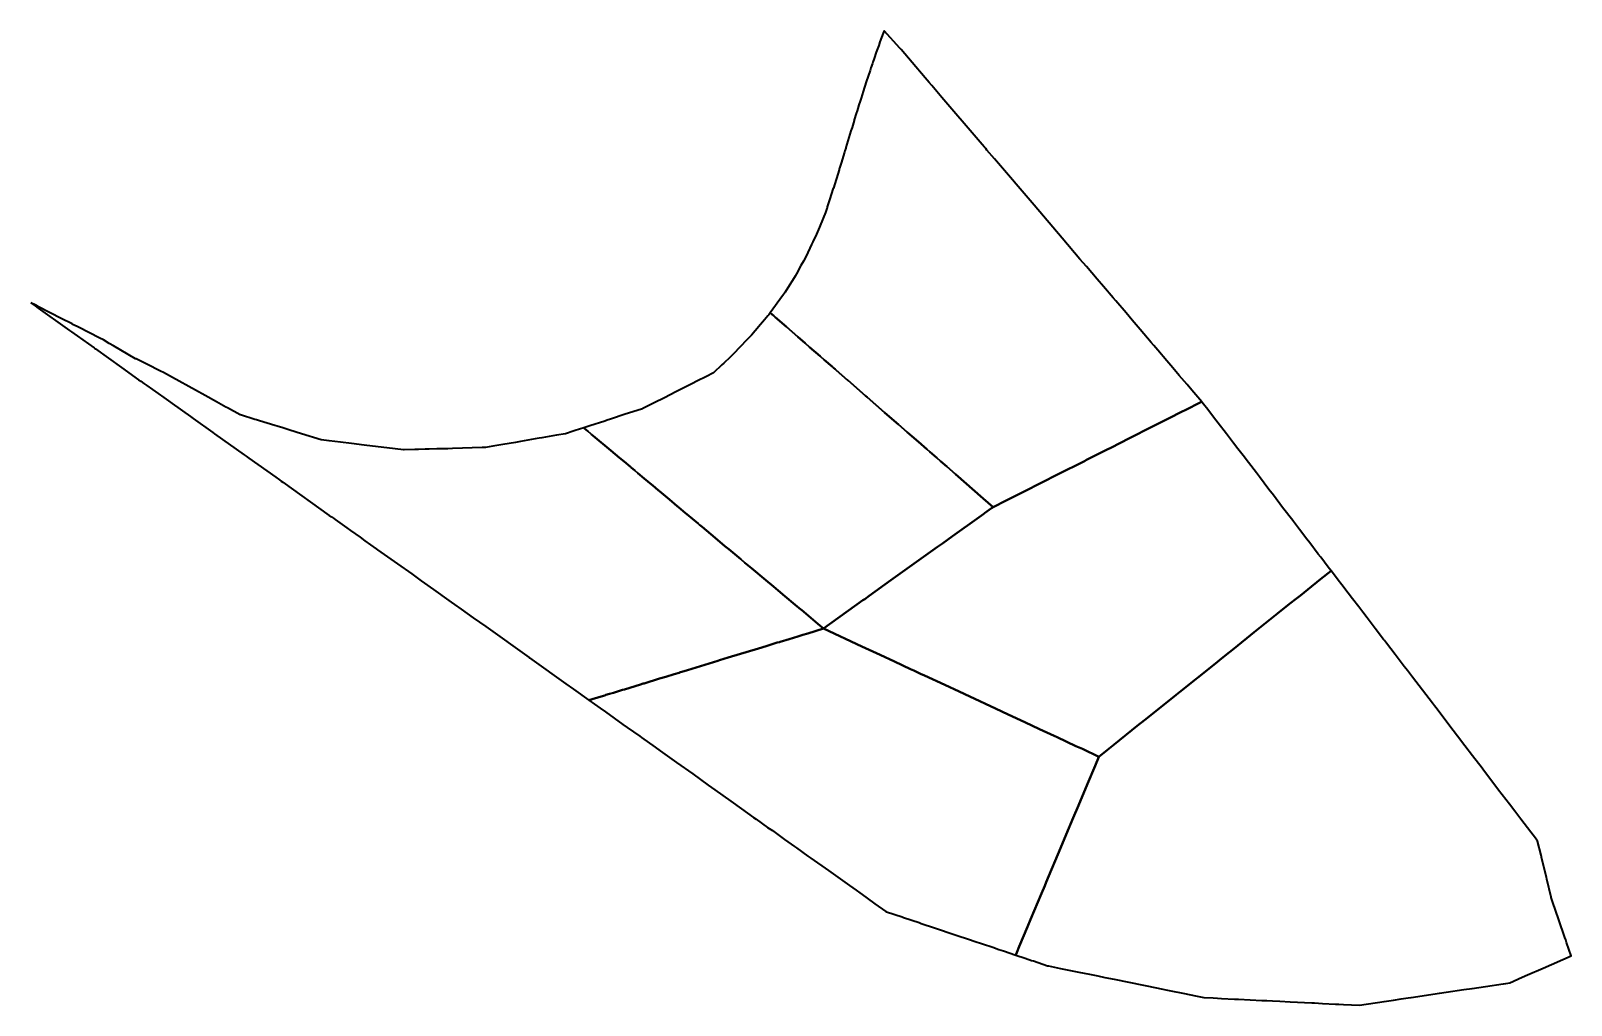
# Model space of a CAD drawing. Header units: metres. Extents: x 807667 to 807859, y 9157455 to 9157577.
import ezdxf

# ---------------------------------------------------------------- set-up
doc = ezdxf.new("R2010")
doc.units = ezdxf.units.M
doc.header["$MEASUREMENT"] = 0
doc.layers.add('2828-21240', color=1, linetype='Continuous')

msp = doc.modelspace()

# ---------------------------------------------------------------- linework, layer by layer
at = {"layer": '2828-21240', "color": 3, "lineweight": 40, "true_color": 0x00ff00}
for points in [[(807758.99, 9157541.77), (807759.44, 9157541.38), (807759.45, 9157541.38), (807759.61, 9157541.23), (807761.02, 9157540.01), (807762.43, 9157538.78), (807763.35, 9157537.98), (807763.91, 9157537.49), (807765.22, 9157536.35), (807765.27, 9157536.31), (807765.72, 9157535.91), (807766.75, 9157535.02), (807766.9, 9157534.89), (807767.08, 9157534.73), (807767.22, 9157534.61), (807768.64, 9157533.37), (807768.67, 9157533.35), (807770.87, 9157531.43), (807771.07, 9157531.26), (807772.18, 9157530.29), (807773.27, 9157529.34), (807773.88, 9157528.81), (807774.98, 9157527.85), (807776.09, 9157526.89), (807776.68, 9157526.38), (807777.5, 9157525.66), (807778.54, 9157524.75), (807778.91, 9157524.43), (807779.22, 9157524.16), (807779.8, 9157523.66), (807780.24, 9157523.27), (807781.04, 9157522.58), (807782.13, 9157521.63), (807785.58, 9157518.62), (807786.83, 9157517.54), (807788.44, 9157518.36), (807789.75, 9157519.02), (807793.71, 9157521.02), (807793.99, 9157521.16), (807794.75, 9157521.54), (807798.28, 9157523.32), (807798.39, 9157523.38), (807800.94, 9157524.67), (807801.56, 9157524.98), (807802.61, 9157525.51), (807803.82, 9157526.12), (807804.22, 9157526.32), (807806.19, 9157527.32), (807807.29, 9157527.87), (807808.7, 9157528.59), (807810.41, 9157529.45), (807810.77, 9157529.63), (807811.12, 9157529.81), (807812.38, 9157530.44), (807812.73, 9157530.62), (807812.74, 9157530.62), (807812.75, 9157530.63), (807812.76, 9157530.63), (807812.77, 9157530.64), (807812.77, 9157530.64), (807812.78, 9157530.64), (807812.78, 9157530.65), (807812.79, 9157530.65), (807812.79, 9157530.65), (807812.8, 9157530.65), (807812.8, 9157530.66), (807812.81, 9157530.66), (807812.81, 9157530.66), (807812.82, 9157530.66), (807812.82, 9157530.67), (807812.82, 9157530.67), (807812.85, 9157530.68), (807812.12, 9157531.53), (807811.61, 9157532.13), (807811.02, 9157532.82), (807810.03, 9157533.97), (807809.24, 9157534.91), (807808.48, 9157535.79), (807807.36, 9157537.11), (807806.86, 9157537.69), (807806.52, 9157538.09), (807805.16, 9157539.68), (807804.17, 9157540.84), (807803.39, 9157541.76), (807802.1, 9157543.27), (807801.77, 9157543.65), (807800.59, 9157545.04), (807799.77, 9157545.99), (807798.44, 9157547.55), (807797.64, 9157548.49), (807795.43, 9157551.08), (807791.91, 9157555.2), (807786.97, 9157560.99), (807786.03, 9157562.09), (807785.88, 9157562.27), (807785.73, 9157562.44), (807785.43, 9157562.8), (807784.93, 9157563.38), (807780.42, 9157568.66), (807779.17, 9157570.13), (807778.84, 9157570.51), (807778.33, 9157571.1), (807776.69, 9157573.03), (807775.32, 9157574.63), (807775.17, 9157574.8), (807773.2, 9157576.97), (807773.09, 9157576.67), (807772.69, 9157575.59), (807772.53, 9157575.13), (807772.23, 9157574.29), (807771.95, 9157573.5), (807771.79, 9157573.04), (807771.75, 9157572.9), (807771.56, 9157572.34), (807771.45, 9157572.01), (807770.98, 9157570.6), (807770.59, 9157569.38), (807770.33, 9157568.57), (807770.21, 9157568.2), (807770.06, 9157567.72), (807769.92, 9157567.26), (807769.83, 9157566.97), (807769.73, 9157566.63), (807769.48, 9157565.84), (807769.46, 9157565.76), (807769.2, 9157564.91), (807769.07, 9157564.5), (807768.69, 9157563.23), (807768.43, 9157562.39), (807768.41, 9157562.33), (807768.3, 9157561.97), (807768.26, 9157561.83), (807767.83, 9157560.43), (807767.64, 9157559.82), (807767.61, 9157559.73), (807767.58, 9157559.63), (807766.87, 9157557.33), (807766.86, 9157557.31), (807766.41, 9157555.88), (807766.12, 9157554.98), (807766.1, 9157554.89), (807766.07, 9157554.81), (807765.91, 9157554.3), (807765.23, 9157552.67), (807765.22, 9157552.66), (807765.14, 9157552.46), (807764.77, 9157551.59), (807764.31, 9157550.62), (807764.2, 9157550.38), (807764.15, 9157550.28), (807763.47, 9157548.85), (807763.14, 9157548.23), (807762.83, 9157547.67), (807762.27, 9157546.64), (807762.11, 9157546.33), (807761.78, 9157545.82), (807761.39, 9157545.21), (807760.86, 9157544.37), (807760.58, 9157543.93), (807760.54, 9157543.88)], [(807765.65, 9157502.37), (807770.41, 9157500.15), (807772.71, 9157499.09), (807774.49, 9157498.26), (807776.5, 9157497.32), (807776.9, 9157497.13), (807777.75, 9157496.74), (807778.24, 9157496.51), (807780.77, 9157495.33), (807782.55, 9157494.5), (807783.92, 9157493.87), (807787.1, 9157492.38), (807788.69, 9157491.64), (807790.76, 9157490.68), (807792.59, 9157489.83), (807794.42, 9157488.98), (807794.78, 9157488.8), (807797.14, 9157487.71), (807797.94, 9157487.34), (807800.01, 9157486.37), (807801.07, 9157487.23), (807801.91, 9157487.9), (807804.8, 9157490.21), (807805.7, 9157490.93), (807808.15, 9157492.9), (807809.64, 9157494.09), (807810.06, 9157494.43), (807814.35, 9157497.86), (807815.53, 9157498.82), (807816.3, 9157499.43), (807816.89, 9157499.9), (807819.39, 9157501.91), (807822.3, 9157504.24), (807823.8, 9157505.44), (807824.64, 9157506.11), (807825.14, 9157506.51), (807826.07, 9157507.26), (807827.65, 9157508.53), (807828.97, 9157509.58), (807828.62, 9157510.05), (807827.68, 9157511.27), (807827.38, 9157511.66), (807826.32, 9157513.06), (807825.95, 9157513.54), (807825.04, 9157514.73), (807824.28, 9157515.73), (807824.19, 9157515.84), (807822.93, 9157517.49), (807821.77, 9157519.01), (807821.22, 9157519.73), (807820.03, 9157521.29), (807819.65, 9157521.79), (807818.66, 9157523.08), (807817.99, 9157523.95), (807817.34, 9157524.81), (807816.81, 9157525.5), (807815.93, 9157526.66), (807814.9, 9157528), (807814.6, 9157528.39), (807813.43, 9157529.92), (807813.23, 9157530.18), (807812.91, 9157530.6), (807812.85, 9157530.68), (807812.82, 9157530.67), (807812.82, 9157530.67), (807812.82, 9157530.66), (807812.81, 9157530.66), (807812.81, 9157530.66), (807812.8, 9157530.66), (807812.8, 9157530.65), (807812.79, 9157530.65), (807812.79, 9157530.65), (807812.78, 9157530.65), (807812.78, 9157530.64), (807812.77, 9157530.64), (807812.77, 9157530.64), (807812.76, 9157530.63), (807812.75, 9157530.63), (807812.74, 9157530.62), (807812.73, 9157530.62), (807812.38, 9157530.44), (807811.12, 9157529.81), (807810.77, 9157529.63), (807810.41, 9157529.45), (807808.7, 9157528.59), (807807.29, 9157527.87), (807806.19, 9157527.32), (807804.22, 9157526.32), (807803.82, 9157526.12), (807802.61, 9157525.51), (807801.56, 9157524.98), (807800.94, 9157524.67), (807798.39, 9157523.38), (807798.28, 9157523.32), (807794.75, 9157521.54), (807793.99, 9157521.16), (807793.71, 9157521.02), (807789.75, 9157519.02), (807788.44, 9157518.36), (807786.83, 9157517.54), (807786.62, 9157517.4), (807785.75, 9157516.77), (807785.64, 9157516.69), (807785.06, 9157516.28), (807781.72, 9157513.88), (807780.49, 9157513), (807779.88, 9157512.57), (807776.68, 9157510.27), (807774.06, 9157508.4), (807771.33, 9157506.44), (807770.79, 9157506.05), (807770.64, 9157505.95), (807770.57, 9157505.9)], [(807789.62, 9157461.63), (807789.66, 9157461.62), (807790.82, 9157461.23), (807791.61, 9157460.96), (807791.84, 9157460.89), (807793.61, 9157460.29), (807793.71, 9157460.26), (807795.2, 9157459.96), (807796.05, 9157459.79), (807797.52, 9157459.49), (807798.82, 9157459.23), (807799.89, 9157459.01), (807800.76, 9157458.83), (807801.9, 9157458.6), (807807.39, 9157457.49), (807807.56, 9157457.45), (807808.78, 9157457.21), (807810.67, 9157456.83), (807812.07, 9157456.54), (807813.11, 9157456.33), (807813.16, 9157456.32), (807814.28, 9157456.27), (807814.81, 9157456.24), (807815.3, 9157456.21), (807816.93, 9157456.13), (807817.43, 9157456.11), (807820.33, 9157455.97), (807820.97, 9157455.94), (807821.68, 9157455.9), (807822.59, 9157455.86), (807823.87, 9157455.79), (807826.57, 9157455.66), (807826.9, 9157455.64), (807827.91, 9157455.59), (807829.54, 9157455.51), (807829.93, 9157455.49), (807830.53, 9157455.46), (807832.51, 9157455.37), (807835.6, 9157455.83), (807836.78, 9157456), (807837.74, 9157456.15), (807838.58, 9157456.27), (807838.95, 9157456.33), (807842.52, 9157456.86), (807843.34, 9157456.98), (807845.55, 9157457.31), (807846.6, 9157457.47), (807848.23, 9157457.71), (807850.44, 9157458.04), (807850.5, 9157458.05), (807850.76, 9157458.09), (807851.26, 9157458.16), (807852.28, 9157458.61), (807852.35, 9157458.64), (807852.44, 9157458.68), (807853.48, 9157459.14), (807855.44, 9157460), (807858.94, 9157461.54), (807858.37, 9157463.18), (807858.26, 9157463.52), (807858.16, 9157463.82), (807857.4, 9157466.03), (807856.62, 9157468.32), (807856.54, 9157468.56), (807856.45, 9157468.8), (807856.45, 9157468.83), (807855.9, 9157471.09), (807855.84, 9157471.35), (807855.29, 9157473.62), (807855.17, 9157474.1), (807854.75, 9157475.85), (807854.47, 9157476.22), (807853.9, 9157476.96), (807852.66, 9157478.59), (807851.9, 9157479.58), (807851.23, 9157480.45), (807850.78, 9157481.04), (807849.88, 9157482.22), (807847.9, 9157484.81), (807847.81, 9157484.93), (807846.64, 9157486.47), (807845.67, 9157487.74), (807844.74, 9157488.95), (807844.2, 9157489.66), (807842.03, 9157492.5), (807841.86, 9157492.72), (807841.62, 9157493.04), (807839.13, 9157496.29), (807838.49, 9157497.13), (807838.1, 9157497.64), (807836.97, 9157499.12), (807835.88, 9157500.54), (807835.62, 9157500.89), (807835.52, 9157501.02), (807834.48, 9157502.38), (807833.46, 9157503.71), (807832.93, 9157504.4), (807832.42, 9157505.08), (807831.66, 9157506.07), (807831.12, 9157506.77), (807830.31, 9157507.83), (807829.88, 9157508.4), (807829.02, 9157509.52), (807828.97, 9157509.58), (807827.65, 9157508.53), (807826.07, 9157507.26), (807825.14, 9157506.51), (807824.64, 9157506.11), (807823.8, 9157505.44), (807822.3, 9157504.24), (807819.39, 9157501.91), (807816.89, 9157499.9), (807816.3, 9157499.43), (807815.53, 9157498.82), (807814.35, 9157497.86), (807810.06, 9157494.43), (807809.64, 9157494.09), (807808.15, 9157492.9), (807805.7, 9157490.93), (807804.8, 9157490.21), (807801.91, 9157487.9), (807801.07, 9157487.23), (807800.01, 9157486.37), (807799.53, 9157485.24), (807798.6, 9157483.01), (807797.46, 9157480.3), (807796.8, 9157478.74), (807795.93, 9157476.65), (807795.21, 9157474.95), (807793.44, 9157470.73), (807793.24, 9157470.26), (807792.83, 9157469.29), (807791.49, 9157466.08), (807791.09, 9157465.13), (807790.07, 9157462.71), (807789.75, 9157461.95), (807789.62, 9157461.64)], [(807736.38, 9157493.43), (807737.76, 9157492.45), (807738.44, 9157491.97), (807740.62, 9157490.41), (807741.15, 9157490.04), (807742.72, 9157488.92), (807742.93, 9157488.77), (807744.64, 9157487.55), (807745.26, 9157487.11), (807747.28, 9157485.67), (807749.32, 9157484.22), (807751.26, 9157482.84), (807752.09, 9157482.24), (807754.08, 9157480.83), (807755.42, 9157479.88), (807756.92, 9157478.81), (807757.26, 9157478.57), (807758.67, 9157477.56), (807759.26, 9157477.15), (807760.61, 9157476.18), (807760.78, 9157476.06), (807762.03, 9157475.17), (807762.28, 9157474.99), (807763.7, 9157473.98), (807764.06, 9157473.73), (807766.25, 9157472.17), (807768.88, 9157470.29), (807769.7, 9157469.71), (807770.16, 9157469.39), (807770.45, 9157469.18), (807771.88, 9157468.16), (807772.06, 9157468.03), (807773.41, 9157467.07), (807773.52, 9157467.03), (807775.45, 9157466.38), (807775.64, 9157466.32), (807777.57, 9157465.67), (807777.84, 9157465.58), (807779.5, 9157465.03), (807780.1, 9157464.82), (807781.45, 9157464.37), (807782.59, 9157463.99), (807783.49, 9157463.69), (807783.84, 9157463.57), (807784.45, 9157463.37), (807785.48, 9157463.02), (807786.77, 9157462.59), (807787.53, 9157462.33), (807788.1, 9157462.14), (807789.62, 9157461.63), (807789.62, 9157461.64), (807789.75, 9157461.95), (807790.07, 9157462.71), (807791.09, 9157465.13), (807791.49, 9157466.08), (807792.83, 9157469.29), (807793.24, 9157470.26), (807793.44, 9157470.73), (807795.21, 9157474.95), (807795.93, 9157476.65), (807796.8, 9157478.74), (807797.46, 9157480.3), (807798.6, 9157483.01), (807799.53, 9157485.24), (807800.01, 9157486.37), (807797.94, 9157487.34), (807797.14, 9157487.71), (807794.78, 9157488.8), (807794.42, 9157488.98), (807792.59, 9157489.83), (807790.76, 9157490.68), (807788.69, 9157491.64), (807787.1, 9157492.38), (807783.92, 9157493.87), (807782.55, 9157494.5), (807780.77, 9157495.33), (807778.24, 9157496.51), (807777.75, 9157496.74), (807776.9, 9157497.13), (807776.5, 9157497.32), (807774.49, 9157498.26), (807772.71, 9157499.09), (807770.41, 9157500.15), (807765.65, 9157502.37), (807763.68, 9157501.77), (807763.06, 9157501.58), (807762.43, 9157501.39), (807761.36, 9157501.06), (807760.24, 9157500.72), (807760.15, 9157500.69), (807759.86, 9157500.61), (807758.5, 9157500.19), (807757.54, 9157499.89), (807753.75, 9157498.74), (807752.67, 9157498.41), (807752.45, 9157498.34), (807748.68, 9157497.19), (807747.69, 9157496.88), (807747.68, 9157496.88), (807747.62, 9157496.86), (807747.01, 9157496.68), (807745.97, 9157496.36), (807745.17, 9157496.12), (807743.27, 9157495.53), (807743.15, 9157495.5), (807742.8, 9157495.39), (807740.8, 9157494.78), (807740.57, 9157494.71), (807739.44, 9157494.36), (807738.94, 9157494.21), (807738.93, 9157494.21), (807738.5, 9157494.08), (807738.43, 9157494.05), (807738.39, 9157494.04), (807738.35, 9157494.03), (807737.9, 9157493.89)]]:
    msp.add_lwpolyline(points, close=True, dxfattribs=at)
at = {"layer": '2828-21240', "color": 5, "lineweight": 40, "true_color": 0x0000ff}
for points in [[(807666.73, 9157543.01), (807667.26, 9157542.64), (807667.65, 9157542.36), (807671.27, 9157539.78), (807671.55, 9157539.58), (807671.8, 9157539.41), (807674.63, 9157537.39), (807674.73, 9157537.32), (807674.82, 9157537.26), (807678.06, 9157534.95), (807680.19, 9157533.43), (807680.47, 9157533.23), (807680.85, 9157532.96), (807681.2, 9157532.72), (807683.32, 9157531.21), (807683.9, 9157530.79), (807684.36, 9157530.46), (807686.67, 9157528.82), (807687, 9157528.59), (807689.44, 9157526.85), (807689.67, 9157526.68), (807693.37, 9157524.05), (807693.59, 9157523.9), (807693.76, 9157523.77), (807693.95, 9157523.64), (807697.3, 9157521.25), (807697.77, 9157520.92), (807697.97, 9157520.78), (807698.18, 9157520.63), (807703.98, 9157516.49), (807704.24, 9157516.31), (807704.49, 9157516.14), (807704.72, 9157515.97), (807706.17, 9157514.94), (807706.62, 9157514.62), (807707.82, 9157513.76), (807708.43, 9157513.33), (807709.84, 9157512.32), (807710, 9157512.21), (807712.47, 9157510.46), (807714.26, 9157509.18), (807715.46, 9157508.32), (807716.99, 9157507.24), (807718.88, 9157505.89), (807719.9, 9157505.17), (807720.15, 9157504.98), (807720.42, 9157504.8), (807721.94, 9157503.71), (807723.49, 9157502.61), (807728.91, 9157498.75), (807728.92, 9157498.74), (807728.93, 9157498.73), (807728.94, 9157498.73), (807728.95, 9157498.72), (807728.96, 9157498.72), (807728.97, 9157498.71), (807729.25, 9157498.51), (807733.48, 9157495.49), (807734.43, 9157494.82), (807736.38, 9157493.43), (807737.9, 9157493.89), (807738.35, 9157494.03), (807738.39, 9157494.04), (807738.43, 9157494.05), (807738.5, 9157494.08), (807738.93, 9157494.21), (807738.94, 9157494.21), (807739.44, 9157494.36), (807740.57, 9157494.71), (807740.8, 9157494.78), (807742.8, 9157495.39), (807743.15, 9157495.5), (807743.27, 9157495.53), (807745.17, 9157496.12), (807745.97, 9157496.36), (807747.01, 9157496.68), (807747.62, 9157496.86), (807747.68, 9157496.88), (807747.69, 9157496.88), (807748.68, 9157497.19), (807752.45, 9157498.34), (807752.67, 9157498.41), (807753.75, 9157498.74), (807757.54, 9157499.89), (807758.5, 9157500.19), (807759.86, 9157500.61), (807760.15, 9157500.69), (807760.24, 9157500.72), (807761.36, 9157501.06), (807762.43, 9157501.39), (807763.06, 9157501.58), (807763.68, 9157501.77), (807765.65, 9157502.37), (807764.93, 9157502.97), (807762.88, 9157504.69), (807762.85, 9157504.71), (807762.8, 9157504.76), (807762.12, 9157505.33), (807760.83, 9157506.4), (807760.8, 9157506.43), (807759.97, 9157507.13), (807759.39, 9157507.61), (807758.44, 9157508.4), (807756.65, 9157509.91), (807755.83, 9157510.59), (807755.31, 9157511.03), (807753.82, 9157512.28), (807753.35, 9157512.66), (807752.11, 9157513.71), (807750.5, 9157515.05), (807750.18, 9157515.32), (807750.01, 9157515.47), (807748.59, 9157516.65), (807748.43, 9157516.79), (807747.55, 9157517.52), (807747.47, 9157517.59), (807747.4, 9157517.65), (807746.43, 9157518.46), (807745.17, 9157519.51), (807745.09, 9157519.58), (807745.02, 9157519.64), (807744.33, 9157520.22), (807744.2, 9157520.33), (807743.26, 9157521.11), (807742.48, 9157521.76), (807742.1, 9157522.08), (807741.64, 9157522.47), (807741.56, 9157522.54), (807740.76, 9157523.2), (807740.18, 9157523.69), (807739.12, 9157524.58), (807736.89, 9157526.44), (807736.7, 9157526.6), (807736.6, 9157526.69), (807736.24, 9157526.99), (807735.83, 9157527.33), (807735.72, 9157527.42), (807734.65, 9157527.08), (807734.53, 9157527.04), (807734.4, 9157526.99), (807733.46, 9157526.69), (807732.34, 9157526.49), (807730.5, 9157526.17), (807730.15, 9157526.12), (807729.67, 9157526.03), (807727.83, 9157525.71), (807727.23, 9157525.61), (807725.63, 9157525.33), (807724.39, 9157525.12), (807723.46, 9157524.96), (807723.06, 9157524.95), (807719.35, 9157524.84), (807718.75, 9157524.82), (807718.56, 9157524.81), (807717.39, 9157524.78), (807716.45, 9157524.75), (807715.96, 9157524.74), (807715.12, 9157524.71), (807714.63, 9157524.7), (807713.32, 9157524.66), (807713.24, 9157524.66), (807712.19, 9157524.79), (807708.34, 9157525.26), (807706.74, 9157525.46), (807705.38, 9157525.63), (807703.95, 9157525.8), (807702.97, 9157525.93), (807700.49, 9157526.69), (807699.06, 9157527.13), (807698.18, 9157527.4), (807697.47, 9157527.62), (807697.19, 9157527.7), (807695.25, 9157528.3), (807694.91, 9157528.4), (807694.67, 9157528.47), (807692.88, 9157529.03), (807692.87, 9157529.03), (807691.28, 9157529.91), (807691.08, 9157530.02), (807689.92, 9157530.66), (807688.47, 9157531.46), (807687.29, 9157532.11), (807684.41, 9157533.71), (807683.3, 9157534.32), (807682.93, 9157534.51), (807681.21, 9157535.35), (807679.86, 9157536.02), (807679.79, 9157536.05), (807677.07, 9157537.65), (807676.52, 9157537.96), (807675.8, 9157538.39), (807675.34, 9157538.62), (807672.68, 9157539.98), (807672.06, 9157540.29), (807671.88, 9157540.39), (807670.53, 9157541.08), (807667.69, 9157542.52), (807667.34, 9157542.71)], [(807735.72, 9157527.42), (807735.83, 9157527.33), (807736.24, 9157526.99), (807736.6, 9157526.69), (807736.7, 9157526.6), (807736.89, 9157526.44), (807739.12, 9157524.58), (807740.18, 9157523.69), (807740.76, 9157523.2), (807741.56, 9157522.54), (807741.64, 9157522.47), (807742.1, 9157522.08), (807742.48, 9157521.76), (807743.26, 9157521.11), (807744.2, 9157520.33), (807744.33, 9157520.22), (807745.02, 9157519.64), (807745.09, 9157519.58), (807745.17, 9157519.51), (807746.43, 9157518.46), (807747.4, 9157517.65), (807747.47, 9157517.59), (807747.55, 9157517.52), (807748.43, 9157516.79), (807748.59, 9157516.65), (807750.01, 9157515.47), (807750.18, 9157515.32), (807750.5, 9157515.05), (807752.11, 9157513.71), (807753.35, 9157512.66), (807753.82, 9157512.28), (807755.31, 9157511.03), (807755.83, 9157510.59), (807756.65, 9157509.91), (807758.44, 9157508.4), (807759.39, 9157507.61), (807759.97, 9157507.13), (807760.8, 9157506.43), (807760.83, 9157506.4), (807762.12, 9157505.33), (807762.8, 9157504.76), (807762.85, 9157504.71), (807762.88, 9157504.69), (807764.93, 9157502.97), (807765.65, 9157502.37), (807770.57, 9157505.9), (807770.64, 9157505.95), (807770.79, 9157506.05), (807771.33, 9157506.44), (807774.06, 9157508.4), (807776.68, 9157510.27), (807779.88, 9157512.57), (807780.49, 9157513), (807781.72, 9157513.88), (807785.06, 9157516.28), (807785.64, 9157516.69), (807785.75, 9157516.77), (807786.62, 9157517.4), (807786.83, 9157517.54), (807785.58, 9157518.62), (807782.13, 9157521.63), (807781.04, 9157522.58), (807780.24, 9157523.27), (807779.8, 9157523.66), (807779.22, 9157524.16), (807778.91, 9157524.43), (807778.54, 9157524.75), (807777.5, 9157525.66), (807776.68, 9157526.38), (807776.09, 9157526.89), (807774.98, 9157527.85), (807773.88, 9157528.81), (807773.27, 9157529.34), (807772.18, 9157530.29), (807771.07, 9157531.26), (807770.87, 9157531.43), (807768.67, 9157533.35), (807768.64, 9157533.37), (807767.22, 9157534.61), (807767.08, 9157534.73), (807766.9, 9157534.89), (807766.75, 9157535.02), (807765.72, 9157535.91), (807765.27, 9157536.31), (807765.22, 9157536.35), (807763.91, 9157537.49), (807763.35, 9157537.98), (807762.43, 9157538.78), (807761.02, 9157540.01), (807759.61, 9157541.23), (807759.45, 9157541.38), (807759.44, 9157541.38), (807758.99, 9157541.77), (807758.8, 9157541.51), (807758.69, 9157541.38), (807758.27, 9157540.89), (807757.79, 9157540.33), (807757.1, 9157539.51), (807756.65, 9157538.98), (807756.03, 9157538.34), (807755.29, 9157537.57), (807755.27, 9157537.55), (807754.39, 9157536.63), (807754.01, 9157536.24), (807753.21, 9157535.49), (807752.97, 9157535.27), (807751.91, 9157534.29), (807750.96, 9157533.8), (807749.93, 9157533.28), (807749.2, 9157532.91), (807747.22, 9157531.91), (807745.79, 9157531.18), (807744.51, 9157530.54), (807743.09, 9157529.82), (807743.07, 9157529.81), (807742.4, 9157529.59), (807740.91, 9157529.11), (807739.07, 9157528.51), (807738.65, 9157528.37), (807738.34, 9157528.27), (807736.49, 9157527.67)]]:
    msp.add_lwpolyline(points, close=True, dxfattribs=at)

doc.saveas('drawing.dxf')
